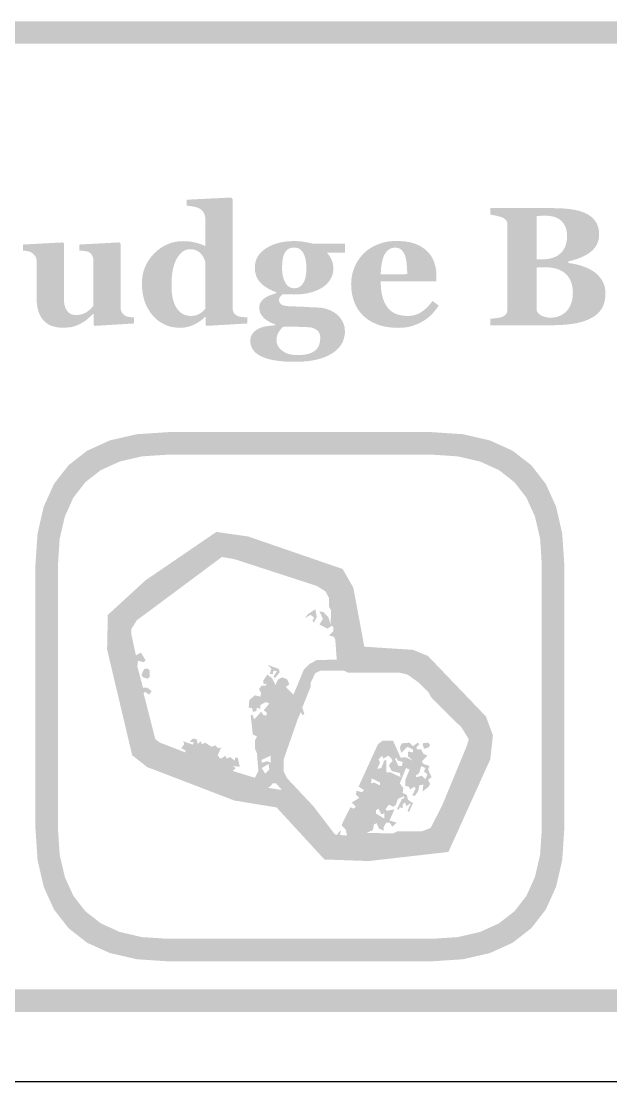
# Model space of a CAD drawing. Header units: millimetres. Extents: x 6 to 441, y 6 to 299.
# Drawn here: x 165.05 to 175.53, y 68.96 to 87.8 of the extents above; entities that cross this region are included whole.
import ezdxf

# ---------------------------------------------------------------- set-up
doc = ezdxf.new("R2010")
doc.units = ezdxf.units.MM
doc.layers.add('CUT', color=1, linetype='Continuous')
doc.layers.add('RASTER', color=7, linetype='Continuous')

msp = doc.modelspace()

# ---------------------------------------------------------------- hatches: boundary and pattern name
at = {"layer": 'RASTER'}
h = msp.add_hatch(color=7, dxfattribs=at)
h.paths.add_polyline_path([(139.2, 85.6), (139.234, 86.116), (139.337, 86.563), (139.509, 86.941), (139.75, 87.25), (140.059, 87.491), (140.438, 87.663), (140.884, 87.766), (141.4, 87.8), (198.6, 87.8), (199.116, 87.766), (199.563, 87.663), (199.941, 87.491), (200.25, 87.25), (200.491, 86.941), (200.663, 86.563), (200.766, 86.116), (200.8, 85.6), (200.8, 72.4), (200.766, 71.884), (200.663, 71.438), (200.491, 71.059), (200.25, 70.75), (199.941, 70.509), (199.563, 70.338), (199.116, 70.234), (198.6, 70.2), (141.4, 70.2), (140.884, 70.234), (140.438, 70.337), (140.059, 70.509), (139.75, 70.75), (139.509, 71.059), (139.337, 71.438), (139.234, 71.884), (139.2, 72.4)])
h.paths.add_polyline_path([(139.6, 85.6), (139.6, 72.4), (139.628, 71.978), (139.712, 71.613), (139.853, 71.303), (140.05, 71.05), (140.303, 70.853), (140.613, 70.712), (140.978, 70.628), (141.4, 70.6), (198.6, 70.6), (199.022, 70.628), (199.388, 70.712), (199.697, 70.853), (199.95, 71.05), (200.147, 71.303), (200.288, 71.613), (200.372, 71.978), (200.4, 72.4), (200.4, 85.6), (200.372, 86.022), (200.288, 86.387), (200.147, 86.697), (199.95, 86.95), (199.697, 87.147), (199.388, 87.288), (199.022, 87.372), (198.6, 87.4), (141.4, 87.4), (140.978, 87.372), (140.613, 87.288), (140.303, 87.147), (140.05, 86.95), (139.853, 86.697), (139.712, 86.387), (139.628, 86.022), (139.6, 85.6)], flags=0)
h = msp.add_hatch(color=7, dxfattribs=at)
h.paths.add_polyline_path([(169.067, 82.431), (168.345, 82.388), (168.323, 82.409), (168.323, 82.544), (168.313, 82.546), (168.294, 82.527), (168.273, 82.509), (168.252, 82.491), (168.228, 82.474), (168.203, 82.457), (168.176, 82.441), (168.148, 82.426), (168.118, 82.411), (168.088, 82.397), (168.057, 82.386), (168.026, 82.376), (167.996, 82.368), (167.965, 82.361), (167.934, 82.357), (167.903, 82.354), (167.872, 82.353), (167.799, 82.357), (167.73, 82.367), (167.664, 82.384), (167.602, 82.408), (167.542, 82.439), (167.486, 82.477), (167.433, 82.521), (167.384, 82.573), (167.339, 82.63), (167.3, 82.691), (167.267, 82.756), (167.24, 82.825), (167.219, 82.898), (167.204, 82.975), (167.195, 83.056), (167.192, 83.141), (167.195, 83.217), (167.205, 83.29), (167.222, 83.361), (167.246, 83.428), (167.276, 83.493), (167.313, 83.555), (167.356, 83.615), (167.406, 83.671), (167.462, 83.723), (167.519, 83.768), (167.58, 83.806), (167.644, 83.837), (167.71, 83.862), (167.779, 83.879), (167.851, 83.889), (167.926, 83.893), (167.956, 83.892), (167.985, 83.891), (168.014, 83.889), (168.042, 83.886), (168.07, 83.882), (168.098, 83.877), (168.125, 83.872), (168.151, 83.866), (168.177, 83.859), (168.201, 83.851), (168.224, 83.844), (168.246, 83.836), (168.267, 83.828), (168.286, 83.82), (168.303, 83.811), (168.32, 83.802), (168.32, 84.281), (168.319, 84.294), (168.318, 84.308), (168.317, 84.321), (168.314, 84.333), (168.311, 84.346), (168.307, 84.358), (168.303, 84.371), (168.298, 84.383), (168.292, 84.394), (168.286, 84.405), (168.279, 84.415), (168.272, 84.425), (168.265, 84.434), (168.257, 84.442), (168.248, 84.45), (168.239, 84.457), (168.228, 84.464), (168.215, 84.472), (168.202, 84.478), (168.188, 84.484), (168.174, 84.49), (168.158, 84.495), (168.142, 84.499), (168.126, 84.503), (168.109, 84.506), (168.092, 84.509), (168.075, 84.512), (168.057, 84.515), (168.04, 84.517), (168.023, 84.519), (168.006, 84.521), (167.989, 84.523), (167.989, 84.629), (168.78, 84.668), (168.802, 84.644), (168.802, 82.724), (168.802, 82.71), (168.803, 82.697), (168.804, 82.684), (168.806, 82.672), (168.809, 82.661), (168.812, 82.65), (168.816, 82.64), (168.82, 82.63), (168.825, 82.621), (168.831, 82.612), (168.837, 82.604), (168.844, 82.596), (168.852, 82.589), (168.86, 82.582), (168.869, 82.576), (168.879, 82.57), (168.888, 82.566), (168.897, 82.562), (168.906, 82.559), (168.917, 82.556), (168.929, 82.553), (168.942, 82.551), (168.955, 82.548), (168.969, 82.546), (168.984, 82.545), (168.998, 82.543), (169.011, 82.542), (169.023, 82.541), (169.035, 82.54), (169.047, 82.539), (169.057, 82.538), (169.067, 82.538)])
h.paths.add_polyline_path([(168.32, 82.692), (168.32, 83.519), (168.317, 83.528), (168.314, 83.536), (168.311, 83.545), (168.308, 83.555), (168.304, 83.564), (168.3, 83.574), (168.296, 83.584), (168.291, 83.594), (168.286, 83.604), (168.281, 83.614), (168.276, 83.624), (168.269, 83.634), (168.263, 83.643), (168.256, 83.653), (168.249, 83.662), (168.241, 83.671), (168.233, 83.679), (168.225, 83.686), (168.216, 83.694), (168.206, 83.7), (168.196, 83.707), (168.186, 83.714), (168.174, 83.72), (168.162, 83.726), (168.15, 83.731), (168.137, 83.736), (168.124, 83.74), (168.11, 83.743), (168.096, 83.746), (168.082, 83.748), (168.067, 83.749), (168.052, 83.749), (168.016, 83.747), (167.982, 83.739), (167.949, 83.726), (167.918, 83.708), (167.889, 83.684), (167.862, 83.656), (167.836, 83.622), (167.812, 83.584), (167.79, 83.54), (167.771, 83.492), (167.754, 83.44), (167.741, 83.384), (167.731, 83.323), (167.724, 83.259), (167.719, 83.19), (167.718, 83.116), (167.718, 83.087), (167.719, 83.058), (167.72, 83.031), (167.722, 83.004), (167.724, 82.977), (167.727, 82.952), (167.731, 82.927), (167.735, 82.903), (167.739, 82.88), (167.745, 82.857), (167.751, 82.835), (167.758, 82.813), (167.766, 82.792), (167.774, 82.771), (167.784, 82.751), (167.794, 82.731), (167.805, 82.712), (167.817, 82.694), (167.829, 82.678), (167.842, 82.662), (167.856, 82.647), (167.871, 82.634), (167.887, 82.621), (167.903, 82.609), (167.92, 82.599), (167.938, 82.59), (167.957, 82.583), (167.977, 82.577), (167.997, 82.572), (168.018, 82.568), (168.04, 82.566), (168.063, 82.566), (168.085, 82.566), (168.106, 82.568), (168.126, 82.57), (168.145, 82.574), (168.163, 82.579), (168.18, 82.585), (168.196, 82.592), (168.211, 82.6), (168.226, 82.609), (168.24, 82.619), (168.254, 82.629), (168.268, 82.64), (168.281, 82.652), (168.294, 82.664), (168.307, 82.678), (168.32, 82.692)], flags=0)
h = msp.add_hatch(color=7, dxfattribs=at)
h.paths.add_polyline_path([(175.221, 83.354), (175.244, 83.337), (175.265, 83.319), (175.286, 83.301), (175.306, 83.281), (175.324, 83.26), (175.342, 83.238), (175.358, 83.216), (175.373, 83.192), (175.387, 83.167), (175.399, 83.141), (175.409, 83.114), (175.417, 83.086), (175.423, 83.057), (175.428, 83.026), (175.431, 82.995), (175.432, 82.963), (175.431, 82.924), (175.427, 82.886), (175.422, 82.851), (175.415, 82.817), (175.406, 82.784), (175.394, 82.753), (175.381, 82.723), (175.365, 82.695), (175.347, 82.669), (175.328, 82.643), (175.307, 82.62), (175.284, 82.598), (175.259, 82.577), (175.232, 82.557), (175.204, 82.54), (175.174, 82.523), (175.14, 82.507), (175.105, 82.492), (175.069, 82.478), (175.032, 82.466), (174.993, 82.454), (174.953, 82.444), (174.912, 82.435), (174.87, 82.428), (174.826, 82.421), (174.78, 82.416), (174.732, 82.411), (174.683, 82.407), (174.631, 82.404), (174.577, 82.402), (174.522, 82.4), (174.465, 82.4), (173.385, 82.4), (173.385, 82.514), (173.397, 82.515), (173.409, 82.517), (173.423, 82.518), (173.437, 82.52), (173.451, 82.521), (173.467, 82.523), (173.483, 82.525), (173.5, 82.527), (173.516, 82.53), (173.531, 82.532), (173.545, 82.534), (173.558, 82.537), (173.57, 82.54), (173.58, 82.542), (173.589, 82.545), (173.596, 82.548), (173.609, 82.554), (173.621, 82.56), (173.632, 82.566), (173.642, 82.573), (173.65, 82.581), (173.658, 82.589), (173.665, 82.597), (173.67, 82.606), (173.675, 82.615), (173.679, 82.625), (173.682, 82.636), (173.685, 82.647), (173.687, 82.659), (173.689, 82.672), (173.69, 82.685), (173.69, 82.699), (173.69, 84.164), (173.69, 84.177), (173.689, 84.189), (173.688, 84.201), (173.686, 84.212), (173.684, 84.223), (173.681, 84.233), (173.678, 84.242), (173.674, 84.252), (173.669, 84.26), (173.663, 84.269), (173.655, 84.277), (173.646, 84.285), (173.636, 84.292), (173.624, 84.299), (173.611, 84.306), (173.596, 84.313), (173.585, 84.318), (173.573, 84.322), (173.56, 84.326), (173.547, 84.33), (173.534, 84.334), (173.52, 84.338), (173.506, 84.341), (173.491, 84.345), (173.476, 84.348), (173.462, 84.35), (173.448, 84.353), (173.434, 84.356), (173.421, 84.358), (173.409, 84.36), (173.397, 84.362), (173.385, 84.364), (173.385, 84.479), (174.515, 84.479), (174.618, 84.477), (174.713, 84.471), (174.801, 84.462), (174.882, 84.449), (174.955, 84.433), (175.021, 84.413), (175.079, 84.389), (175.13, 84.361), (175.174, 84.33), (175.213, 84.296), (175.245, 84.258), (175.272, 84.216), (175.292, 84.171), (175.307, 84.123), (175.316, 84.071), (175.319, 84.016), (175.318, 83.99), (175.316, 83.965), (175.313, 83.94), (175.308, 83.917), (175.302, 83.894), (175.295, 83.872), (175.286, 83.851), (175.276, 83.83), (175.265, 83.811), (175.253, 83.792), (175.239, 83.774), (175.225, 83.756), (175.209, 83.739), (175.192, 83.723), (175.174, 83.707), (175.155, 83.692), (175.136, 83.679), (175.117, 83.666), (175.097, 83.653), (175.076, 83.641), (175.054, 83.63), (175.031, 83.619), (175.008, 83.608), (174.983, 83.598), (174.958, 83.589), (174.933, 83.579), (174.907, 83.57), (174.88, 83.562), (174.853, 83.554), (174.826, 83.546), (174.798, 83.539), (174.77, 83.532), (174.77, 83.504), (174.798, 83.501), (174.827, 83.497), (174.856, 83.492), (174.886, 83.486), (174.916, 83.479), (174.946, 83.472), (174.976, 83.463), (175.007, 83.454), (175.037, 83.444), (175.066, 83.433), (175.095, 83.422), (175.122, 83.409), (175.148, 83.397), (175.173, 83.383), (175.197, 83.369), (175.221, 83.354)])
h.paths.add_polyline_path([(174.749, 83.979), (174.748, 84.021), (174.743, 84.061), (174.735, 84.098), (174.725, 84.133), (174.711, 84.165), (174.694, 84.196), (174.674, 84.223), (174.652, 84.249), (174.626, 84.271), (174.597, 84.291), (174.565, 84.308), (174.53, 84.321), (174.492, 84.332), (174.451, 84.339), (174.407, 84.344), (174.359, 84.345), (174.352, 84.345), (174.344, 84.345), (174.336, 84.345), (174.327, 84.345), (174.318, 84.344), (174.308, 84.344), (174.298, 84.344), (174.287, 84.343), (174.276, 84.343), (174.265, 84.342), (174.255, 84.342), (174.245, 84.341), (174.236, 84.341), (174.227, 84.34), (174.218, 84.34), (174.21, 84.339), (174.21, 83.569), (174.286, 83.569), (174.344, 83.571), (174.397, 83.576), (174.447, 83.584), (174.492, 83.597), (174.534, 83.612), (174.572, 83.631), (174.606, 83.654), (174.636, 83.68), (174.663, 83.708), (174.686, 83.74), (174.705, 83.774), (174.721, 83.81), (174.733, 83.848), (174.742, 83.89), (174.747, 83.933), (174.749, 83.979)], flags=0)
h.paths.add_polyline_path([(174.852, 82.982), (174.85, 83.034), (174.844, 83.084), (174.833, 83.13), (174.819, 83.173), (174.801, 83.213), (174.779, 83.25), (174.753, 83.284), (174.723, 83.314), (174.689, 83.341), (174.651, 83.365), (174.61, 83.385), (174.566, 83.401), (174.517, 83.414), (174.466, 83.423), (174.411, 83.428), (174.352, 83.43), (174.345, 83.43), (174.337, 83.43), (174.329, 83.429), (174.32, 83.429), (174.31, 83.429), (174.3, 83.429), (174.289, 83.428), (174.278, 83.428), (174.267, 83.427), (174.257, 83.427), (174.247, 83.426), (174.238, 83.426), (174.23, 83.425), (174.222, 83.425), (174.216, 83.424), (174.21, 83.424), (174.21, 82.664), (174.214, 82.65), (174.22, 82.638), (174.228, 82.625), (174.237, 82.614), (174.248, 82.603), (174.261, 82.592), (174.276, 82.582), (174.292, 82.572), (174.31, 82.563), (174.328, 82.556), (174.348, 82.549), (174.368, 82.544), (174.389, 82.54), (174.412, 82.537), (174.435, 82.535), (174.459, 82.535), (174.502, 82.537), (174.542, 82.542), (174.581, 82.551), (174.617, 82.564), (174.651, 82.581), (174.684, 82.601), (174.714, 82.624), (174.742, 82.652), (174.768, 82.683), (174.79, 82.716), (174.809, 82.753), (174.824, 82.793), (174.836, 82.836), (174.845, 82.881), (174.85, 82.93), (174.852, 82.982)], flags=0)
msp.add_hatch(color=7, dxfattribs=at).paths.add_polyline_path([(167.054, 82.431), (166.355, 82.388), (166.333, 82.409), (166.333, 82.601), (166.325, 82.601), (166.312, 82.589), (166.3, 82.578), (166.288, 82.567), (166.275, 82.556), (166.263, 82.545), (166.251, 82.534), (166.239, 82.523), (166.227, 82.512), (166.215, 82.501), (166.202, 82.491), (166.189, 82.481), (166.175, 82.471), (166.161, 82.461), (166.146, 82.452), (166.13, 82.443), (166.114, 82.434), (166.095, 82.424), (166.077, 82.415), (166.059, 82.407), (166.041, 82.399), (166.024, 82.392), (166.006, 82.386), (165.989, 82.38), (165.972, 82.375), (165.955, 82.371), (165.935, 82.367), (165.914, 82.363), (165.891, 82.361), (165.865, 82.359), (165.838, 82.357), (165.809, 82.356), (165.778, 82.356), (165.725, 82.358), (165.674, 82.364), (165.627, 82.375), (165.583, 82.389), (165.542, 82.408), (165.505, 82.431), (165.47, 82.458), (165.439, 82.489), (165.412, 82.524), (165.388, 82.563), (165.367, 82.605), (165.351, 82.65), (165.338, 82.699), (165.329, 82.751), (165.323, 82.807), (165.321, 82.866), (165.321, 83.525), (165.321, 83.539), (165.32, 83.552), (165.318, 83.565), (165.316, 83.577), (165.313, 83.588), (165.309, 83.599), (165.304, 83.609), (165.299, 83.618), (165.294, 83.627), (165.287, 83.635), (165.281, 83.644), (165.274, 83.652), (165.266, 83.66), (165.258, 83.667), (165.25, 83.675), (165.241, 83.682), (165.233, 83.687), (165.225, 83.692), (165.216, 83.696), (165.207, 83.701), (165.197, 83.704), (165.187, 83.708), (165.176, 83.711), (165.165, 83.713), (165.153, 83.716), (165.142, 83.718), (165.131, 83.719), (165.12, 83.721), (165.109, 83.723), (165.099, 83.724), (165.089, 83.725), (165.08, 83.726), (165.08, 83.833), (165.79, 83.871), (165.806, 83.849), (165.806, 82.875), (165.807, 82.838), (165.81, 82.804), (165.814, 82.773), (165.821, 82.744), (165.829, 82.717), (165.839, 82.693), (165.85, 82.671), (165.864, 82.652), (165.879, 82.635), (165.896, 82.621), (165.913, 82.608), (165.933, 82.598), (165.953, 82.59), (165.975, 82.585), (165.998, 82.581), (166.023, 82.58), (166.049, 82.581), (166.074, 82.584), (166.098, 82.588), (166.122, 82.594), (166.145, 82.601), (166.167, 82.611), (166.189, 82.622), (166.21, 82.634), (166.23, 82.648), (166.248, 82.662), (166.266, 82.676), (166.281, 82.69), (166.296, 82.705), (166.309, 82.72), (166.32, 82.735), (166.331, 82.75), (166.331, 83.54), (166.33, 83.552), (166.329, 83.564), (166.328, 83.576), (166.326, 83.587), (166.323, 83.598), (166.32, 83.609), (166.316, 83.619), (166.312, 83.629), (166.306, 83.639), (166.301, 83.648), (166.295, 83.657), (166.288, 83.665), (166.281, 83.673), (166.273, 83.68), (166.265, 83.687), (166.256, 83.693), (166.249, 83.698), (166.241, 83.702), (166.233, 83.705), (166.224, 83.708), (166.214, 83.711), (166.204, 83.713), (166.192, 83.715), (166.18, 83.717), (166.168, 83.718), (166.156, 83.72), (166.143, 83.721), (166.131, 83.722), (166.118, 83.723), (166.106, 83.724), (166.093, 83.725), (166.08, 83.726), (166.08, 83.833), (166.791, 83.871), (166.813, 83.849), (166.813, 82.718), (166.813, 82.705), (166.814, 82.693), (166.815, 82.682), (166.818, 82.67), (166.821, 82.66), (166.824, 82.65), (166.828, 82.64), (166.833, 82.631), (166.838, 82.622), (166.844, 82.613), (166.851, 82.605), (166.858, 82.598), (166.866, 82.59), (166.874, 82.583), (166.883, 82.576), (166.893, 82.57), (166.9, 82.566), (166.908, 82.562), (166.916, 82.558), (166.925, 82.555), (166.934, 82.552), (166.944, 82.55), (166.955, 82.548), (166.966, 82.546), (166.977, 82.544), (166.988, 82.543), (166.999, 82.542), (167.01, 82.54), (167.021, 82.54), (167.032, 82.539), (167.043, 82.538), (167.054, 82.538)])
h = msp.add_hatch(color=7, dxfattribs=at)
h.paths.add_polyline_path([(170.803, 83.689), (170.48, 83.689), (170.494, 83.673), (170.507, 83.656), (170.519, 83.64), (170.53, 83.623), (170.541, 83.606), (170.55, 83.588), (170.559, 83.571), (170.566, 83.553), (170.573, 83.535), (170.579, 83.517), (170.584, 83.498), (170.588, 83.48), (170.591, 83.461), (170.593, 83.442), (170.594, 83.423), (170.595, 83.403), (170.594, 83.378), (170.591, 83.354), (170.587, 83.329), (170.581, 83.305), (170.574, 83.282), (170.564, 83.259), (170.553, 83.236), (170.541, 83.214), (170.526, 83.192), (170.511, 83.171), (170.495, 83.152), (170.478, 83.133), (170.46, 83.116), (170.44, 83.099), (170.42, 83.084), (170.398, 83.069), (170.376, 83.056), (170.352, 83.042), (170.327, 83.03), (170.301, 83.019), (170.275, 83.008), (170.247, 82.998), (170.219, 82.989), (170.189, 82.98), (170.159, 82.973), (170.128, 82.966), (170.096, 82.96), (170.064, 82.956), (170.031, 82.952), (169.997, 82.95), (169.963, 82.948), (169.928, 82.948), (169.689, 82.948), (169.685, 82.944), (169.68, 82.94), (169.676, 82.936), (169.671, 82.931), (169.666, 82.925), (169.661, 82.919), (169.656, 82.913), (169.651, 82.906), (169.646, 82.899), (169.641, 82.892), (169.638, 82.885), (169.635, 82.878), (169.632, 82.871), (169.631, 82.864), (169.63, 82.858), (169.629, 82.851), (169.63, 82.836), (169.633, 82.821), (169.637, 82.808), (169.642, 82.797), (169.649, 82.786), (169.658, 82.777), (169.669, 82.769), (169.681, 82.762), (169.695, 82.756), (169.712, 82.751), (169.731, 82.746), (169.753, 82.742), (169.777, 82.739), (169.805, 82.737), (169.834, 82.735), (169.867, 82.734), (169.9, 82.733), (169.934, 82.732), (169.967, 82.731), (170.001, 82.73), (170.034, 82.728), (170.068, 82.727), (170.102, 82.725), (170.136, 82.723), (170.169, 82.721), (170.199, 82.719), (170.227, 82.718), (170.253, 82.717), (170.276, 82.716), (170.297, 82.715), (170.315, 82.714), (170.331, 82.713), (170.352, 82.712), (170.373, 82.71), (170.395, 82.707), (170.416, 82.703), (170.437, 82.698), (170.458, 82.692), (170.479, 82.686), (170.5, 82.679), (170.52, 82.671), (170.54, 82.663), (170.559, 82.654), (170.578, 82.644), (170.595, 82.634), (170.612, 82.624), (170.629, 82.612), (170.645, 82.601), (170.661, 82.587), (170.677, 82.573), (170.692, 82.558), (170.706, 82.542), (170.72, 82.525), (170.732, 82.508), (170.745, 82.489), (170.756, 82.47), (170.766, 82.449), (170.775, 82.428), (170.783, 82.406), (170.789, 82.384), (170.794, 82.36), (170.797, 82.336), (170.799, 82.311), (170.8, 82.286), (170.799, 82.258), (170.796, 82.231), (170.792, 82.204), (170.786, 82.178), (170.779, 82.152), (170.77, 82.126), (170.759, 82.101), (170.746, 82.076), (170.732, 82.052), (170.716, 82.029), (170.698, 82.006), (170.679, 81.985), (170.657, 81.964), (170.634, 81.944), (170.61, 81.925), (170.583, 81.906), (170.553, 81.888), (170.522, 81.871), (170.49, 81.855), (170.456, 81.84), (170.42, 81.826), (170.383, 81.813), (170.345, 81.801), (170.305, 81.791), (170.264, 81.781), (170.22, 81.773), (170.173, 81.766), (170.124, 81.76), (170.073, 81.755), (170.019, 81.752), (169.963, 81.75), (169.905, 81.75), (169.811, 81.751), (169.724, 81.755), (169.642, 81.763), (169.566, 81.773), (169.495, 81.786), (169.431, 81.802), (169.372, 81.821), (169.319, 81.843), (169.272, 81.868), (169.231, 81.896), (169.197, 81.927), (169.168, 81.961), (169.146, 81.997), (169.131, 82.037), (169.121, 82.079), (169.118, 82.125), (169.12, 82.153), (169.125, 82.18), (169.133, 82.206), (169.145, 82.23), (169.161, 82.253), (169.179, 82.275), (169.201, 82.296), (169.227, 82.315), (169.256, 82.333), (169.288, 82.348), (169.325, 82.362), (169.365, 82.373), (169.409, 82.382), (169.457, 82.389), (169.508, 82.394), (169.563, 82.397), (169.563, 82.415), (169.531, 82.426), (169.5, 82.439), (169.471, 82.453), (169.444, 82.468), (169.418, 82.483), (169.395, 82.5), (169.373, 82.517), (169.353, 82.535), (169.336, 82.555), (169.32, 82.575), (169.307, 82.595), (169.297, 82.617), (169.288, 82.639), (169.283, 82.662), (169.279, 82.686), (169.278, 82.711), (169.278, 82.726), (169.28, 82.74), (169.282, 82.754), (169.285, 82.767), (169.29, 82.78), (169.295, 82.792), (169.301, 82.804), (169.308, 82.815), (169.316, 82.825), (169.324, 82.835), (169.333, 82.845), (169.342, 82.854), (169.352, 82.864), (169.362, 82.873), (169.373, 82.881), (169.385, 82.889), (169.395, 82.896), (169.406, 82.903), (169.418, 82.909), (169.43, 82.915), (169.443, 82.921), (169.456, 82.926), (169.47, 82.932), (169.484, 82.937), (169.499, 82.942), (169.512, 82.946), (169.526, 82.951), (169.538, 82.955), (169.55, 82.958), (169.562, 82.962), (169.572, 82.965), (169.583, 82.968), (169.583, 82.984), (169.535, 83.003), (169.49, 83.023), (169.449, 83.044), (169.411, 83.066), (169.376, 83.089), (169.345, 83.112), (169.317, 83.137), (169.292, 83.163), (169.27, 83.19), (169.251, 83.219), (169.235, 83.249), (169.222, 83.28), (169.212, 83.313), (169.205, 83.348), (169.2, 83.384), (169.199, 83.421), (169.202, 83.473), (169.211, 83.523), (169.227, 83.57), (169.248, 83.615), (169.276, 83.656), (169.31, 83.695), (169.351, 83.732), (169.397, 83.765), (169.448, 83.795), (169.503, 83.822), (169.561, 83.844), (169.622, 83.862), (169.687, 83.876), (169.755, 83.886), (169.826, 83.892), (169.9, 83.894), (169.925, 83.894), (169.95, 83.893), (169.974, 83.892), (169.998, 83.89), (170.022, 83.888), (170.046, 83.885), (170.07, 83.881), (170.093, 83.877), (170.116, 83.873), (170.137, 83.869), (170.156, 83.865), (170.175, 83.861), (170.192, 83.858), (170.207, 83.854), (170.222, 83.851), (170.234, 83.847), (170.803, 83.847)])
h.paths.add_polyline_path([(170.116, 83.409), (170.115, 83.451), (170.112, 83.49), (170.108, 83.528), (170.102, 83.563), (170.095, 83.595), (170.085, 83.626), (170.074, 83.654), (170.062, 83.68), (170.047, 83.704), (170.031, 83.724), (170.013, 83.741), (169.993, 83.755), (169.971, 83.766), (169.947, 83.774), (169.922, 83.778), (169.895, 83.78), (169.88, 83.779), (169.867, 83.778), (169.854, 83.776), (169.841, 83.773), (169.829, 83.769), (169.817, 83.765), (169.806, 83.759), (169.795, 83.753), (169.785, 83.746), (169.775, 83.738), (169.765, 83.729), (169.756, 83.72), (169.748, 83.709), (169.74, 83.699), (169.733, 83.687), (169.726, 83.674), (169.72, 83.662), (169.715, 83.648), (169.71, 83.635), (169.705, 83.62), (169.701, 83.606), (169.698, 83.59), (169.695, 83.574), (169.692, 83.558), (169.69, 83.541), (169.689, 83.524), (169.687, 83.507), (169.686, 83.49), (169.685, 83.473), (169.684, 83.456), (169.684, 83.439), (169.684, 83.421), (169.684, 83.382), (169.687, 83.345), (169.691, 83.309), (169.698, 83.276), (169.705, 83.244), (169.715, 83.214), (169.726, 83.185), (169.739, 83.159), (169.754, 83.135), (169.77, 83.114), (169.788, 83.096), (169.807, 83.082), (169.827, 83.071), (169.849, 83.063), (169.873, 83.058), (169.897, 83.056), (169.923, 83.058), (169.947, 83.062), (169.97, 83.069), (169.991, 83.079), (170.01, 83.092), (170.028, 83.108), (170.044, 83.127), (170.059, 83.149), (170.073, 83.173), (170.084, 83.199), (170.094, 83.228), (170.102, 83.26), (170.108, 83.294), (170.112, 83.33), (170.115, 83.368), (170.116, 83.409)], flags=0)
h.paths.add_polyline_path([(170.362, 82.179), (170.361, 82.191), (170.36, 82.204), (170.358, 82.216), (170.355, 82.228), (170.351, 82.241), (170.346, 82.253), (170.341, 82.265), (170.334, 82.278), (170.326, 82.29), (170.316, 82.301), (170.303, 82.312), (170.289, 82.322), (170.272, 82.332), (170.254, 82.341), (170.233, 82.35), (170.209, 82.358), (170.195, 82.36), (170.179, 82.362), (170.16, 82.363), (170.14, 82.365), (170.117, 82.366), (170.092, 82.367), (170.065, 82.368), (170.036, 82.369), (170.004, 82.37), (169.97, 82.371), (169.933, 82.371), (169.893, 82.371), (169.85, 82.372), (169.804, 82.372), (169.755, 82.372), (169.704, 82.372), (169.692, 82.361), (169.68, 82.349), (169.668, 82.337), (169.657, 82.324), (169.647, 82.311), (169.637, 82.297), (169.627, 82.283), (169.618, 82.268), (169.61, 82.253), (169.603, 82.237), (169.597, 82.22), (169.593, 82.202), (169.589, 82.183), (169.586, 82.164), (169.585, 82.144), (169.584, 82.123), (169.584, 82.114), (169.585, 82.104), (169.587, 82.095), (169.589, 82.085), (169.592, 82.075), (169.596, 82.064), (169.6, 82.053), (169.604, 82.043), (169.61, 82.032), (169.616, 82.021), (169.623, 82.01), (169.631, 82), (169.639, 81.99), (169.648, 81.98), (169.658, 81.97), (169.669, 81.961), (169.682, 81.95), (169.695, 81.94), (169.709, 81.931), (169.723, 81.923), (169.738, 81.915), (169.752, 81.907), (169.768, 81.9), (169.783, 81.894), (169.8, 81.888), (169.819, 81.883), (169.84, 81.879), (169.862, 81.876), (169.887, 81.873), (169.914, 81.871), (169.943, 81.87), (169.974, 81.87), (170.019, 81.871), (170.063, 81.874), (170.103, 81.88), (170.14, 81.888), (170.175, 81.898), (170.207, 81.911), (170.236, 81.926), (170.262, 81.943), (170.286, 81.963), (170.306, 81.985), (170.323, 82.01), (170.337, 82.039), (170.348, 82.069), (170.356, 82.103), (170.36, 82.14), (170.362, 82.179)], flags=0)
h = msp.add_hatch(color=7, dxfattribs=at)
h.paths.add_polyline_path([(172.467, 82.75), (172.454, 82.729), (172.44, 82.709), (172.425, 82.689), (172.41, 82.669), (172.394, 82.649), (172.378, 82.63), (172.361, 82.611), (172.343, 82.593), (172.325, 82.574), (172.306, 82.557), (172.286, 82.54), (172.266, 82.524), (172.245, 82.508), (172.223, 82.494), (172.201, 82.479), (172.178, 82.466), (172.154, 82.452), (172.129, 82.44), (172.104, 82.428), (172.08, 82.417), (172.055, 82.407), (172.03, 82.398), (172.005, 82.389), (171.98, 82.382), (171.954, 82.375), (171.928, 82.369), (171.9, 82.364), (171.872, 82.36), (171.843, 82.357), (171.812, 82.355), (171.781, 82.354), (171.749, 82.353), (171.696, 82.354), (171.644, 82.357), (171.595, 82.362), (171.547, 82.369), (171.501, 82.377), (171.457, 82.388), (171.415, 82.4), (171.375, 82.415), (171.336, 82.431), (171.299, 82.448), (171.264, 82.467), (171.231, 82.487), (171.199, 82.508), (171.169, 82.531), (171.141, 82.555), (171.115, 82.58), (171.09, 82.607), (171.067, 82.635), (171.045, 82.663), (171.025, 82.694), (171.007, 82.725), (170.99, 82.757), (170.975, 82.791), (170.962, 82.826), (170.95, 82.861), (170.94, 82.898), (170.931, 82.935), (170.924, 82.973), (170.918, 83.012), (170.914, 83.051), (170.912, 83.091), (170.911, 83.132), (170.912, 83.17), (170.915, 83.206), (170.919, 83.243), (170.925, 83.279), (170.933, 83.314), (170.942, 83.35), (170.953, 83.384), (170.966, 83.419), (170.981, 83.453), (170.996, 83.485), (171.014, 83.517), (171.033, 83.548), (171.053, 83.578), (171.074, 83.607), (171.098, 83.635), (171.122, 83.663), (171.148, 83.688), (171.175, 83.712), (171.204, 83.735), (171.235, 83.757), (171.267, 83.777), (171.301, 83.796), (171.336, 83.814), (171.373, 83.831), (171.412, 83.846), (171.451, 83.859), (171.492, 83.87), (171.534, 83.879), (171.577, 83.887), (171.621, 83.892), (171.666, 83.895), (171.712, 83.896), (171.763, 83.895), (171.81, 83.892), (171.856, 83.889), (171.899, 83.883), (171.94, 83.876), (171.979, 83.868), (172.015, 83.857), (172.049, 83.846), (172.082, 83.833), (172.112, 83.819), (172.142, 83.803), (172.17, 83.786), (172.196, 83.769), (172.222, 83.75), (172.245, 83.729), (172.268, 83.708), (172.288, 83.687), (172.306, 83.664), (172.324, 83.641), (172.34, 83.617), (172.354, 83.592), (172.367, 83.566), (172.379, 83.539), (172.389, 83.511), (172.398, 83.483), (172.406, 83.454), (172.412, 83.424), (172.418, 83.395), (172.422, 83.365), (172.425, 83.335), (172.427, 83.304), (172.427, 83.273), (172.427, 83.178), (171.437, 83.178), (171.439, 83.105), (171.444, 83.037), (171.453, 82.973), (171.466, 82.913), (171.482, 82.859), (171.502, 82.808), (171.526, 82.762), (171.553, 82.721), (171.584, 82.684), (171.619, 82.652), (171.659, 82.625), (171.703, 82.603), (171.751, 82.586), (171.803, 82.574), (171.86, 82.567), (171.92, 82.564), (171.954, 82.565), (171.988, 82.569), (172.02, 82.575), (172.051, 82.583), (172.082, 82.594), (172.111, 82.606), (172.14, 82.622), (172.168, 82.64), (172.195, 82.659), (172.221, 82.68), (172.246, 82.702), (172.27, 82.725), (172.293, 82.75), (172.315, 82.775), (172.336, 82.802), (172.355, 82.831)])
h.paths.add_polyline_path([(171.907, 83.307), (171.907, 83.329), (171.907, 83.351), (171.906, 83.373), (171.905, 83.396), (171.904, 83.418), (171.902, 83.441), (171.9, 83.464), (171.898, 83.487), (171.896, 83.509), (171.893, 83.531), (171.89, 83.551), (171.886, 83.571), (171.882, 83.589), (171.878, 83.606), (171.873, 83.623), (171.868, 83.638), (171.861, 83.654), (171.854, 83.67), (171.846, 83.685), (171.838, 83.698), (171.829, 83.711), (171.82, 83.722), (171.81, 83.732), (171.8, 83.742), (171.788, 83.75), (171.777, 83.757), (171.764, 83.763), (171.751, 83.768), (171.737, 83.772), (171.722, 83.775), (171.707, 83.776), (171.69, 83.777), (171.663, 83.775), (171.637, 83.77), (171.612, 83.761), (171.589, 83.748), (171.567, 83.732), (171.547, 83.713), (171.528, 83.689), (171.51, 83.663), (171.494, 83.632), (171.48, 83.597), (171.468, 83.558), (171.458, 83.515), (171.45, 83.468), (171.444, 83.416), (171.439, 83.361), (171.437, 83.301)], flags=0)
h = msp.add_hatch(color=7, dxfattribs=at)
h.paths.add_polyline_path([(165.3, 78.15), (165.337, 78.701), (165.447, 79.178), (165.63, 79.582), (165.888, 79.913), (166.218, 80.17), (166.622, 80.353), (167.099, 80.463), (167.65, 80.5), (172.35, 80.5), (172.901, 80.463), (173.378, 80.353), (173.782, 80.17), (174.112, 79.913), (174.37, 79.582), (174.553, 79.178), (174.663, 78.701), (174.7, 78.15), (174.7, 73.45), (174.663, 72.899), (174.553, 72.422), (174.37, 72.018), (174.112, 71.687), (173.782, 71.43), (173.378, 71.247), (172.901, 71.137), (172.35, 71.1), (167.65, 71.1), (167.099, 71.137), (166.622, 71.247), (166.218, 71.43), (165.888, 71.688), (165.63, 72.018), (165.447, 72.422), (165.337, 72.899), (165.3, 73.45)])
h.paths.add_polyline_path([(165.7, 78.15), (165.7, 73.45), (165.73, 72.993), (165.822, 72.597), (165.974, 72.262), (166.188, 71.988), (166.462, 71.774), (166.797, 71.622), (167.193, 71.53), (167.65, 71.5), (172.35, 71.5), (172.807, 71.53), (173.203, 71.622), (173.538, 71.774), (173.813, 71.988), (174.026, 72.262), (174.178, 72.597), (174.27, 72.993), (174.3, 73.45), (174.3, 78.15), (174.27, 78.607), (174.178, 79.003), (174.026, 79.338), (173.813, 79.612), (173.538, 79.826), (173.203, 79.978), (172.807, 80.07), (172.35, 80.1), (167.65, 80.1), (167.193, 80.07), (166.797, 79.978), (166.462, 79.826), (166.188, 79.613), (165.974, 79.338), (165.822, 79.003), (165.73, 78.607), (165.7, 78.15)], flags=0)
h = msp.add_hatch(color=7, dxfattribs=at)
h.paths.add_polyline_path([(168.516, 78.728), (169.08, 78.647), (170.76, 78.069), (170.95, 77.737), (171.145, 76.689), (172.01, 76.633), (172.275, 76.526), (173.308, 75.448), (173.431, 75.113), (173.384, 74.688), (172.64, 73.043), (171.222, 72.881), (170.436, 72.909), (169.585, 73.834), (168.835, 73.956), (167.287, 74.55), (167.019, 74.76), (166.573, 76.641), (166.586, 77.254), (167.257, 77.869)])
h.paths.add_polyline_path([(168.594, 78.393), (167.456, 77.618), (166.903, 77.111), (166.894, 76.676), (167.305, 74.943), (167.447, 74.831), (168.919, 74.267), (169.746, 74.132), (170.581, 73.224), (171.209, 73.201), (172.423, 73.34), (173.071, 74.773), (173.105, 75.073), (173.03, 75.274), (172.091, 76.255), (171.938, 76.317), (170.876, 76.386), (170.645, 77.625), (170.542, 77.806), (169.005, 78.335), (168.594, 78.393)], flags=0)
h = msp.add_hatch(color=7, dxfattribs=at)
h.paths.add_polyline_path([(168.624, 78.491), (168.687, 78.502), (169.2, 78.355), (170.409, 77.952), (170.604, 77.853), (170.739, 77.586), (170.911, 76.439), (171.912, 76.413), (172.07, 76.351), (172.363, 76.094), (172.487, 75.925), (173.022, 75.398), (173.132, 75.251), (173.195, 75.13), (173.195, 74.91), (172.473, 73.25), (172.205, 73.188), (171.326, 73.151), (171.252, 73.114), (170.593, 73.114), (170.325, 73.36), (170.274, 73.455), (170.105, 73.616), (170.054, 73.712), (169.577, 74.261), (169.519, 74.261), (169.467, 74.203), (169.273, 74.104), (169.053, 74.141), (167.514, 74.727), (167.32, 74.826), (167.246, 74.899), (167.147, 75.167), (166.927, 76.266), (166.818, 76.633), (166.781, 77.036), (166.88, 77.23), (166.99, 77.34), (168.309, 78.33)])
h.paths.add_polyline_path([(168.613, 78.282), (167.1, 77.157), (167.001, 76.999), (167.001, 76.926), (167.085, 76.534), (167.173, 76.585), (167.257, 76.45), (167.221, 76.413), (167.122, 76.439), (167.111, 76.34), (167.21, 75.962), (167.283, 75.962), (167.367, 75.9), (167.32, 75.837), (167.246, 75.889), (167.221, 75.863), (167.43, 75.046), (167.514, 74.984), (167.965, 74.811), (167.965, 74.848), (167.891, 74.885), (167.943, 74.958), (167.928, 75.009), (168.1, 74.947), (168.111, 74.995), (168.038, 74.995), (168.1, 75.057), (168.163, 75.046), (168.185, 74.958), (168.236, 75.009), (168.258, 74.958), (168.32, 74.984), (168.43, 74.91), (168.492, 74.936), (168.551, 74.885), (168.602, 74.899), (168.54, 74.764), (168.566, 74.716), (168.602, 74.701), (168.676, 74.753), (168.698, 74.701), (168.76, 74.727), (168.844, 74.665), (168.844, 74.716), (168.896, 74.716), (168.932, 74.555), (168.808, 74.569), (168.859, 74.533), (168.808, 74.481), (169.2, 74.36), (169.262, 74.481), (169.236, 74.8), (169.2, 74.874), (169.2, 75.02), (169.236, 75.093), (169.163, 75.13), (169.126, 75.46), (169.152, 75.486), (169.189, 75.398), (169.31, 75.533), (169.357, 75.471), (169.409, 75.471), (169.409, 75.522), (169.357, 75.559), (169.456, 75.68), (169.394, 75.706), (169.299, 75.654), (169.299, 75.581), (169.236, 75.607), (169.225, 75.544), (169.163, 75.533), (169.152, 75.596), (169.09, 75.607), (169.101, 75.742), (169.2, 75.826), (169.299, 75.801), (169.31, 75.863), (169.273, 75.936), (169.321, 75.999), (169.394, 75.999), (169.409, 76.035), (169.357, 76.021), (169.346, 76.083), (169.42, 76.193), (169.504, 76.131), (169.566, 76.01), (169.614, 76.109), (169.687, 76.145), (169.775, 76.109), (169.812, 76.021), (169.75, 75.973), (169.885, 75.837), (170.068, 76.277), (170.178, 76.387), (170.299, 76.45), (170.655, 76.461), (170.629, 76.816), (170.604, 76.864), (170.519, 76.889), (170.593, 76.963), (170.593, 77.036), (170.567, 77.062), (170.494, 77.01), (170.347, 77.084), (170.409, 77.183), (170.347, 77.318), (170.42, 77.303), (170.508, 77.208), (170.545, 77.084), (170.556, 77.329), (170.519, 77.402), (170.519, 77.549), (170.457, 77.67), (170.299, 77.769), (168.833, 78.245)], flags=0)
h.paths.add_polyline_path([(170.274, 77.355), (170.299, 77.219), (170.252, 77.12), (170.226, 77.146), (170.252, 77.208), (170.189, 77.256), (170.09, 77.194), (170.142, 77.267)], flags=0)
h.paths.add_polyline_path([(169.431, 76.365), (169.629, 76.292), (169.64, 76.23), (169.555, 76.131), (169.53, 76.156), (169.592, 76.255), (169.53, 76.266), (169.519, 76.204), (169.467, 76.204), (169.493, 76.303)], flags=0)
h.paths.add_polyline_path([(167.232, 76.292), (167.294, 76.303), (167.331, 76.266), (167.331, 76.156), (167.294, 76.12), (167.21, 76.145), (167.184, 76.193)], flags=0)
h.paths.add_polyline_path([(170.373, 76.266), (170.274, 76.219), (170.189, 76.046), (170.189, 75.973), (170.043, 75.607), (170.079, 75.497), (170.054, 75.471), (170.017, 75.522), (169.969, 75.423), (169.713, 74.69), (169.713, 74.47), (169.775, 74.349), (170.237, 73.858), (170.618, 73.36), (170.655, 73.345), (170.728, 73.433), (170.713, 73.345), (170.812, 73.334), (170.838, 73.345), (170.812, 73.444), (170.739, 73.517), (170.897, 73.836), (170.959, 73.811), (170.996, 73.847), (170.922, 73.921), (171.058, 74.005), (170.996, 74.067), (171.007, 74.13), (171.106, 74.104), (171.142, 74.141), (171.043, 74.203), (171.388, 74.958), (171.472, 75.02), (171.655, 75.02), (171.791, 74.716), (171.875, 74.727), (172.011, 74.665), (171.923, 74.738), (171.923, 74.826), (172.011, 74.811), (172.011, 74.863), (171.912, 74.91), (171.802, 74.8), (171.776, 74.899), (171.813, 74.973), (171.949, 74.984), (172.011, 74.921), (172.095, 74.984), (172.121, 74.958), (172.07, 74.899), (172.084, 74.863), (172.157, 74.863), (172.194, 74.789), (172.267, 74.753), (172.168, 74.654), (172.194, 74.606), (172.304, 74.569), (172.278, 74.507), (172.341, 74.371), (172.278, 74.324), (172.315, 74.25), (172.289, 74.203), (172.179, 74.115), (172.194, 74.24), (172.121, 74.225), (172.106, 74.13), (172.048, 74.042), (171.996, 74.042), (172.059, 74.177), (172.033, 74.203), (171.96, 74.152), (171.938, 74.203), (171.875, 74.214), (171.875, 74.324), (171.949, 74.507), (171.886, 74.533), (171.776, 74.261), (171.839, 74.177), (171.828, 74.093), (171.901, 74.056), (171.923, 73.968), (172.011, 73.91), (171.938, 73.748), (171.912, 73.774), (171.974, 73.91), (171.886, 73.858), (171.875, 73.921), (171.828, 73.895), (171.828, 73.822), (171.776, 73.836), (171.754, 73.785), (171.729, 73.811), (171.813, 73.983), (171.864, 74.005), (171.839, 74.031), (171.74, 73.983), (171.703, 73.873), (171.655, 73.847), (171.582, 73.884), (171.52, 73.8), (171.545, 73.774), (171.681, 73.8), (171.593, 73.602), (171.718, 73.565), (171.644, 73.492), (171.593, 73.565), (171.534, 73.565), (171.483, 73.47), (171.498, 73.419), (171.41, 73.455), (171.362, 73.554), (171.315, 73.528), (171.3, 73.433), (171.19, 73.382), (171.655, 73.371), (171.729, 73.408), (172.168, 73.408), (172.326, 73.47), (172.535, 73.884), (172.975, 74.947), (173, 75.046), (172.876, 75.251), (172.341, 75.779), (172.289, 75.874), (172.106, 76.057), (171.912, 76.193), (171.765, 76.23), (170.849, 76.23), (170.776, 76.266)], flags=0)
h.paths.add_polyline_path([(172.179, 74.973), (172.278, 74.984), (172.315, 74.947), (172.289, 74.899), (172.205, 74.874)], flags=0)
h.paths.add_polyline_path([(169.482, 74.753), (169.321, 74.679), (169.321, 74.628), (169.42, 74.654), (169.482, 74.628)], flags=0)
h.paths.add_polyline_path([(171.461, 74.753), (171.399, 74.69), (171.424, 74.628), (171.373, 74.518), (171.446, 74.533), (171.498, 74.665), (171.534, 74.679), (171.534, 74.459), (171.608, 74.459), (171.791, 74.371), (171.776, 74.445), (171.63, 74.481), (171.582, 74.58), (171.644, 74.665), (171.63, 74.701), (171.571, 74.753), (171.483, 74.701)], flags=0)
h.paths.add_polyline_path([(171.718, 74.716), (171.692, 74.69), (171.754, 74.569), (171.813, 74.569), (171.828, 74.643), (171.74, 74.665)], flags=0)
h.paths.add_polyline_path([(169.445, 74.606), (169.321, 74.533), (169.383, 74.434), (169.456, 74.507)], flags=0)
h.paths.add_polyline_path([(172.157, 74.569), (172.121, 74.445), (172.059, 74.397), (172.07, 74.371), (172.168, 74.397), (172.231, 74.335), (172.267, 74.423), (172.205, 74.47), (172.231, 74.533)], flags=0)
h.paths.add_polyline_path([(171.278, 74.349), (171.263, 74.261), (171.315, 74.276), (171.424, 74.225), (171.424, 74.276)], flags=0)
h.paths.add_polyline_path([(171.399, 73.811), (171.351, 73.785), (171.351, 73.726), (171.498, 73.638), (171.498, 73.726), (171.446, 73.712)], flags=0)

# ---------------------------------------------------------------- linework, layer by layer
at = {"layer": 'CUT'}
msp.add_lwpolyline([(199.001, 68.96), (140.999, 68.96)], dxfattribs=at)

doc.saveas('drawing.dxf')
